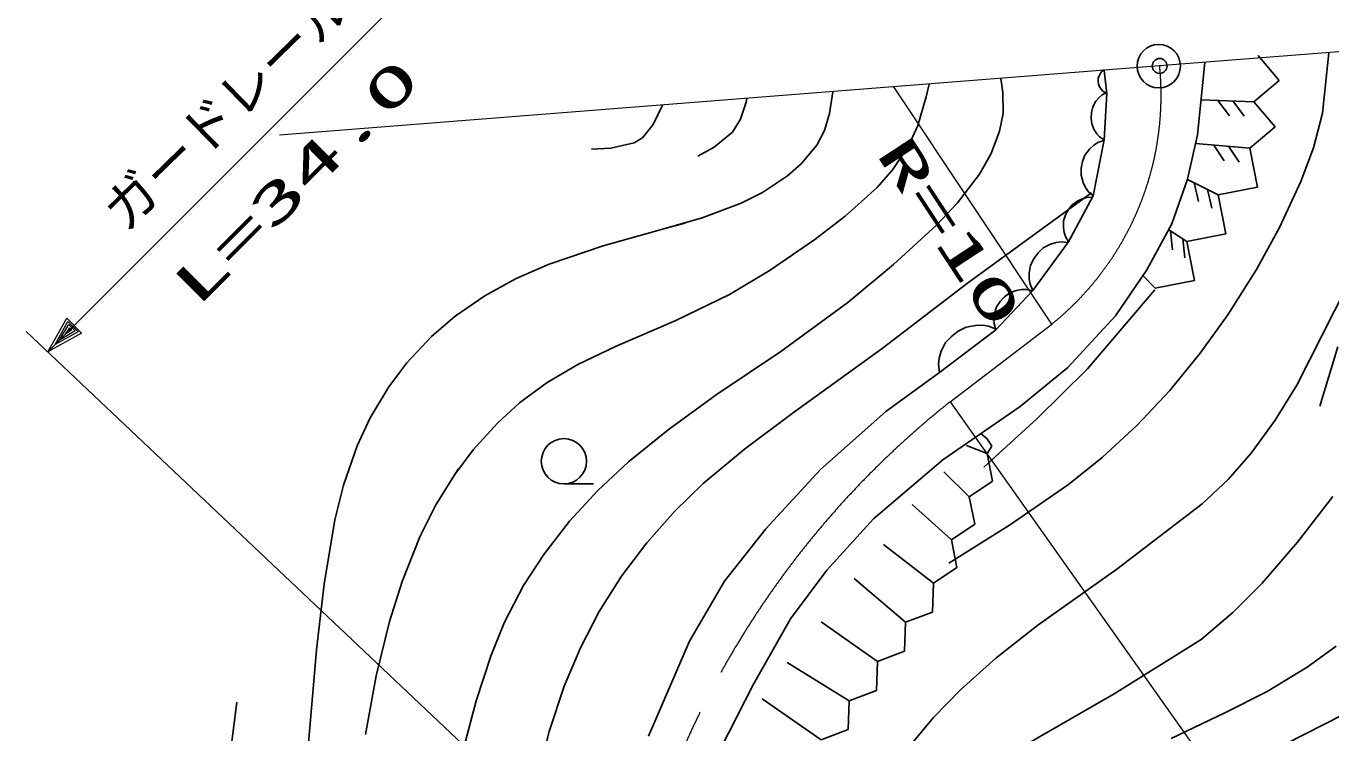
# Model space of a CAD drawing. Units: millimetres, scale not verified. Extents: x 40000 to 680000, y 20000 to 380000.
# Drawn here: x 375838 to 419668, y 294725 to 318453 of the extents above; entities that cross this region are included whole.
import ezdxf
from ezdxf.enums import TextEntityAlignment as Align

# ---------------------------------------------------------------- set-up
doc = ezdxf.new("R2010")
doc.units = ezdxf.units.MM
doc.header["$LTSCALE"] = 1000
doc.header["$PDMODE"] = 32
doc.header["$PDSIZE"] = 500
doc.linetypes.add('CHAIN', pattern=[18.5, 12, -1.5, 3.5, -1.5])
for name, color, linetype, lineweight in [('M-BGD', 7, 'Continuous', 25), ('M-BMK', 2, 'CHAIN', 13), ('M-BMK-SRVR', 3, 'Continuous', 25), ('M-STR-HTXT', 7, 'Continuous', 13)]:
    doc.layers.add(name, color=color, linetype=linetype, lineweight=lineweight)
doc.layers.add('M-OTRS', color=6, linetype='Continuous')
doc.styles.add('ＭＳ ゴシック', font='')
doc.styles.get('ＭＳ ゴシック').set_extended_font_data('MS Gothic')

msp = doc.modelspace()

# ---------------------------------------------------------------- linework, layer by layer
at = {"layer": 'M-BGD'}
for p, q in [((417220, 317472), (417929, 316625)), ((419390, 315525), (419602, 317560)), ((411970, 316930), (411929, 316877)), ((412043, 316988), (411970, 316930)), ((412145, 316195), (412046, 316966)), ((415188, 314803), (415437, 317232)), ((406074, 316081), (406178, 316505)), ((408645, 316223), (408577, 316693)), ((411854, 316706), (411850, 316609)), ((411850, 316609), (411862, 316513)), ((411889, 316807), (411854, 316706)), ((411862, 316513), (411890, 316420)), ((411929, 316877), (411889, 316807)), ((417929, 316625), (417082, 315916)), ((400022, 315902), (400052, 316023)), ((402824, 315521), (402935, 316250)), ((405788, 315121), (406074, 316081)), ((408653, 315523), (408645, 316223)), ((411880, 316053), (411776, 315932)), ((411981, 316143), (411880, 316053)), ((411890, 316420), (411950, 316331)), ((411950, 316331), (412006, 316274)), ((412147, 316229), (411981, 316143)), ((412006, 316274), (412060, 316232)), ((412047, 314632), (412145, 316195)), ((412060, 316232), (412145, 316195)), ((396906, 315145), (397218, 315801)), ((399833, 315327), (400022, 315902)), ((411668, 315746), (411624, 315556)), ((411776, 315932), (411668, 315746)), ((417082, 315916), (415308, 315976)), ((415874, 315957), (416257, 315443)), ((416374, 315940), (416757, 315426)), ((417082, 315916), (417791, 315069)), ((396543, 314707), (396906, 315145)), ((399562, 314890), (399833, 315327)), ((402658, 314950), (402824, 315521)), ((408537, 314931), (408653, 315523)), ((411624, 315556), (411612, 315365)), ((411612, 315365), (411632, 315171)), ((411632, 315171), (411716, 314974)), ((419081, 314366), (419390, 315525)), ((419081, 314366), (419390, 315525)), ((396259, 314537), (396543, 314707)), ((396259, 314537), (396543, 314707)), ((398949, 314394), (399562, 314890)), ((398949, 314394), (399562, 314890)), ((402396, 314456), (402658, 314950)), ((402396, 314456), (402658, 314950)), ((405494, 314459), (405788, 315121)), ((408250, 314176), (408537, 314931)), ((408250, 314176), (408537, 314931)), ((411716, 314974), (411803, 314840)), ((411803, 314840), (411893, 314738)), ((411893, 314738), (412047, 314632)), ((414856, 313318), (415188, 314803)), ((417791, 315069), (416944, 314359)), ((394826, 314325), (395480, 314361)), ((394826, 314325), (395480, 314361)), ((395480, 314361), (396259, 314537)), ((395480, 314361), (396259, 314537)), ((398402, 314086), (398949, 314394)), ((398402, 314086), (398949, 314394)), ((401878, 313834), (402396, 314456)), ((401878, 313834), (402396, 314456)), ((404951, 313636), (405494, 314459)), ((404951, 313636), (405494, 314459)), ((411561, 314324), (411405, 314122)), ((411702, 314452), (411561, 314324)), ((411680, 312752), (412047, 314632)), ((411836, 314542), (411702, 314452)), ((412044, 314617), (411836, 314542)), ((416944, 314359), (415123, 314511)), ((415730, 314461), (416087, 313929)), ((416228, 314419), (416585, 313888)), ((416944, 314359), (417198, 313047)), ((418658, 313236), (419081, 314366)), ((418658, 313236), (419081, 314366)), ((401415, 313429), (401878, 313834)), ((401415, 313429), (401878, 313834)), ((407858, 313478), (408250, 314176)), ((407858, 313478), (408250, 314176)), ((411325, 313906), (411281, 313682)), ((411405, 314122), (411325, 313906)), ((400579, 312870), (401415, 313429)), ((404421, 313033), (404951, 313636)), ((404421, 313033), (404951, 313636)), ((407127, 312521), (407858, 313478)), ((407127, 312521), (407858, 313478)), ((407127, 312521), (407858, 313478)), ((411281, 313682), (411275, 313451)), ((411275, 313451), (411343, 313205)), ((403356, 312074), (404421, 313033)), ((403356, 312074), (404421, 313033)), ((411343, 313205), (411426, 313034)), ((411426, 313034), (411516, 312901)), ((414328, 311814), (414856, 313318)), ((415886, 312793), (414850, 313301)), ((415078, 313190), (415216, 312565)), ((415526, 312969), (415665, 312344)), ((417198, 313047), (415886, 312793)), ((417940, 311687), (418658, 313236)), ((417940, 311687), (418658, 313236)), ((398546, 312016), (399863, 312509)), ((398546, 312016), (399863, 312509)), ((399863, 312509), (400579, 312870)), ((406432, 311786), (407127, 312521)), ((406432, 311786), (407127, 312521)), ((406432, 311786), (407127, 312521)), ((407457, 309819), (411624, 312853)), ((410850, 311214), (411680, 312752)), ((411167, 312589), (410980, 312458)), ((411321, 312660), (411167, 312589)), ((411460, 312701), (411321, 312660)), ((411658, 312710), (411460, 312701)), ((411516, 312901), (411680, 312752)), ((415886, 312793), (416140, 311481)), ((402332, 311293), (403356, 312074)), ((402332, 311293), (403356, 312074)), ((410757, 312115), (410689, 311919)), ((410853, 312294), (410757, 312115)), ((410980, 312458), (410853, 312294)), ((395225, 311078), (397337, 311668)), ((395225, 311078), (397337, 311668)), ((395225, 311078), (397337, 311668)), ((397337, 311668), (398546, 312016)), ((397337, 311668), (398546, 312016)), ((397337, 311668), (397966, 311843)), ((404980, 310448), (406432, 311786)), ((404980, 310448), (406432, 311786)), ((404980, 310448), (406432, 311786)), ((410689, 311919), (410682, 311691)), ((410682, 311691), (410707, 311523)), ((413488, 310272), (414328, 311814)), ((417171, 310282), (417940, 311687)), ((417171, 310282), (417940, 311687)), ((400835, 310263), (402332, 311293)), ((400835, 310263), (402332, 311293)), ((400835, 310263), (402332, 311293)), ((409653, 309579), (410850, 311214)), ((410602, 311214), (410434, 311188)), ((410834, 311193), (410602, 311214)), ((410707, 311523), (410749, 311385)), ((410749, 311385), (410850, 311214)), ((414828, 311226), (414227, 311613)), ((414275, 311582), (414341, 310945)), ((414696, 311312), (414761, 310675)), ((416140, 311481), (414828, 311226)), ((414828, 311226), (415082, 309914)), ((393406, 310466), (395225, 311078)), ((393406, 310466), (395225, 311078)), ((393406, 310466), (395225, 311078)), ((409830, 310837), (409689, 310643)), ((410004, 311007), (409830, 310837)), ((410243, 311130), (410004, 311007)), ((410434, 311188), (410243, 311130)), ((392300, 309980), (393406, 310466)), ((392300, 309980), (393406, 310466)), ((403442, 309174), (404980, 310448)), ((403442, 309174), (404980, 310448)), ((403442, 309174), (404980, 310448)), ((409579, 310426), (409534, 310161)), ((409689, 310643), (409579, 310426)), ((418518, 306401), (420632, 310554)), ((391243, 309397), (392300, 309980)), ((391243, 309397), (392300, 309980)), ((399470, 309446), (400835, 310263)), ((399470, 309446), (400835, 310263)), ((399470, 309446), (400835, 310263)), ((409534, 310161), (409537, 309961)), ((409537, 309961), (409563, 309794)), ((412433, 308729), (413488, 310272)), ((413769, 309660), (413354, 310076)), ((415082, 309914), (413769, 309660)), ((416207, 308762), (417171, 310282)), ((416207, 308762), (417171, 310282)), ((397666, 308566), (399470, 309446)), ((404594, 307632), (407457, 309819)), ((404594, 307632), (407457, 309819)), ((408408, 308261), (409653, 309579)), ((408882, 309496), (408707, 309364)), ((409109, 309579), (408882, 309496)), ((409286, 309610), (409109, 309579)), ((409439, 309614), (409286, 309610)), ((409644, 309569), (409439, 309614)), ((409563, 309794), (409653, 309579)), ((411494, 306952), (413754, 309605)), ((390252, 308710), (391243, 309397)), ((390252, 308710), (391243, 309397)), ((401195, 307531), (403442, 309174)), ((408437, 309025), (408367, 308794)), ((408559, 309207), (408437, 309025)), ((408707, 309364), (408559, 309207)), ((389459, 308030), (390252, 308710)), ((389459, 308030), (390252, 308710)), ((395634, 307699), (397666, 308566)), ((408367, 308794), (408347, 308615)), ((408347, 308615), (408351, 308463)), ((410831, 306991), (412433, 308729)), ((415272, 307469), (416207, 308762)), ((415272, 307469), (416207, 308762)), ((406517, 306826), (408408, 308261)), ((407152, 308212), (406923, 308038)), ((407411, 308348), (407152, 308212)), ((407727, 308407), (407411, 308348)), ((407967, 308409), (407727, 308407)), ((408169, 308381), (407967, 308409)), ((408429, 308277), (408169, 308381)), ((408351, 308463), (408408, 308261)), ((388632, 307147), (389459, 308030)), ((388632, 307147), (389459, 308030)), ((388632, 307147), (389459, 308030)), ((394375, 307094), (395634, 307699)), ((394375, 307094), (395634, 307699)), ((406723, 307826), (406580, 307537)), ((406923, 308038), (406723, 307826)), ((419299, 305690), (419899, 307690)), ((399021, 306070), (401195, 307531)), ((399021, 306070), (401195, 307531)), ((401569, 305451), (404594, 307632)), ((401569, 305451), (404594, 307632)), ((406514, 307306), (406486, 307105)), ((406580, 307537), (406514, 307306)), ((414255, 306225), (415272, 307469)), ((414255, 306225), (415272, 307469)), ((414255, 306225), (415272, 307469)), ((388023, 306341), (388632, 307147)), ((388023, 306341), (388632, 307147)), ((388023, 306341), (388632, 307147)), ((393344, 306488), (394375, 307094)), ((393344, 306488), (394375, 307094)), ((404716, 305515), (406517, 306826)), ((406486, 307105), (406517, 306826)), ((409225, 305682), (410831, 306991)), ((409788, 305267), (411494, 306952)), ((409788, 305267), (411494, 306952)), ((392414, 305803), (393344, 306488)), ((392414, 305803), (393344, 306488)), ((417797, 305222), (418518, 306401)), ((417797, 305222), (418518, 306401)), ((387397, 305305), (388023, 306341)), ((397401, 304900), (399021, 306070)), ((397401, 304900), (399021, 306070)), ((413160, 305052), (414255, 306225)), ((413160, 305052), (414255, 306225)), ((413160, 305052), (414255, 306225)), ((391669, 305127), (392414, 305803)), ((391669, 305127), (392414, 305803)), ((401569, 305451), (401672, 305526)), ((402518, 303562), (404716, 305515)), ((406630, 303890), (409225, 305682)), ((386959, 304366), (387397, 305305)), ((390856, 304231), (391669, 305127)), ((399968, 304253), (401569, 305451)), ((399968, 304253), (401569, 305451)), ((408008, 303650), (409788, 305267)), ((408008, 303650), (409788, 305267)), ((416992, 304115), (417797, 305222)), ((416992, 304115), (417797, 305222)), ((396076, 303827), (397401, 304900)), ((396076, 303827), (397401, 304900)), ((408117, 304599), (407908, 304773)), ((411986, 303966), (413160, 305052)), ((386504, 303040), (386959, 304366)), ((386504, 303040), (386959, 304366)), ((390237, 303405), (390856, 304231)), ((398585, 303098), (399968, 304253)), ((398585, 303098), (399968, 304253)), ((408116, 304103), (407430, 304370)), ((408116, 304103), (408282, 304351)), ((408282, 304351), (408117, 304599)), ((395043, 302864), (396076, 303827)), ((395043, 302864), (396076, 303827)), ((404303, 301907), (406630, 303890)), ((408301, 303179), (408116, 304103)), ((410851, 303061), (411986, 303966)), ((410851, 303061), (411986, 303966)), ((416214, 303236), (416992, 304115)), ((389606, 302384), (390237, 303405)), ((389606, 302384), (390237, 303405)), ((390237, 303405), (390367, 303589)), ((400686, 301578), (402518, 303562)), ((407519, 302653), (406667, 303493)), ((386214, 301873), (386504, 303040)), ((386214, 301873), (386504, 303040)), ((393903, 303083), (394903, 303083)), ((394087, 301828), (395043, 302864)), ((394087, 301828), (395043, 302864)), ((397622, 302163), (398585, 303098)), ((397622, 302163), (398585, 303098)), ((407519, 302653), (408301, 303179)), ((408874, 301700), (410851, 303061)), ((408874, 301700), (410851, 303061)), ((415348, 302420), (416214, 303236)), ((407703, 301729), (407519, 302653)), ((418548, 301130), (419733, 302662)), ((389066, 301309), (389606, 302384)), ((389066, 301309), (389606, 302384)), ((396690, 301110), (397622, 302163)), ((396690, 301110), (397622, 302163)), ((406921, 301204), (405598, 302387)), ((412475, 300226), (415348, 302420)), ((412475, 300226), (415348, 302420)), ((385846, 299718), (386214, 301873)), ((385846, 299718), (386214, 301873)), ((393224, 300719), (394087, 301828)), ((393224, 300719), (394087, 301828)), ((399300, 299816), (400686, 301578)), ((402738, 300190), (404303, 301907)), ((406828, 300427), (408874, 301700)), ((406828, 300427), (408874, 301700)), ((406921, 301204), (407703, 301729)), ((388471, 299812), (389066, 301309)), ((388471, 299812), (389066, 301309)), ((395843, 299986), (396690, 301110)), ((407105, 300280), (406921, 301204)), ((417360, 299756), (418548, 301130)), ((392548, 299672), (393224, 300719)), ((392548, 299672), (393224, 300719)), ((406323, 299754), (404644, 301052)), ((406323, 299754), (407105, 300280)), ((388046, 298464), (388471, 299812)), ((388046, 298464), (388471, 299812)), ((395091, 298798), (395843, 299986)), ((398123, 297805), (399300, 299816)), ((401517, 298550), (402738, 300190)), ((405378, 298438), (403652, 299907)), ((409827, 298342), (412475, 300226)), ((409827, 298342), (412475, 300226)), ((385588, 297514), (385846, 299718)), ((385588, 297514), (385846, 299718)), ((391911, 298437), (392548, 299672)), ((391911, 298437), (392548, 299672)), ((391911, 298437), (392548, 299672)), ((392548, 299672), (392572, 299713)), ((406289, 298781), (406323, 299754)), ((416370, 298762), (417360, 299756)), ((416370, 298762), (417360, 299756)), ((394459, 297585), (395091, 298798)), ((400258, 296338), (401517, 298550)), ((405378, 298438), (406289, 298781)), ((415308, 297857), (416370, 298762)), ((415308, 297857), (416370, 298762)), ((387601, 296646), (388046, 298464)), ((391455, 297331), (391911, 298437)), ((391455, 297331), (391911, 298437)), ((391455, 297331), (391911, 298437)), ((404434, 297122), (402546, 298458)), ((405344, 297465), (405378, 298438)), ((408412, 297232), (409827, 298342)), ((396740, 294610), (398123, 297805)), ((412383, 296032), (415308, 297857)), ((418874, 296928), (419848, 297637)), ((418874, 296928), (419848, 297637)), ((385238, 293337), (385588, 297514)), ((390952, 295805), (391455, 297331)), ((393912, 296292), (394459, 297585)), ((404434, 297122), (405344, 297465)), ((407220, 296171), (408412, 297232)), ((403489, 295806), (401401, 297085)), ((404400, 296150), (404434, 297122)), ((417526, 296117), (418874, 296928)), ((417526, 296117), (418874, 296928)), ((387234, 294671), (387601, 296646)), ((393404, 294768), (393912, 296292)), ((393404, 294768), (393912, 296292)), ((399151, 294163), (400258, 296338)), ((402545, 294490), (400561, 295864)), ((403489, 295806), (404400, 296150)), ((406313, 295238), (407220, 296171)), ((409431, 294330), (412383, 296032)), ((415498, 293015), (421833, 296230)), ((416104, 295398), (417526, 296117)), ((416104, 295398), (417526, 296117)), ((382100, 289506), (382922, 295753)), ((390541, 294239), (390952, 295805)), ((403456, 294834), (403489, 295806)), ((405416, 294160), (406313, 295238)), ((414302, 294534), (416104, 295398)), ((393055, 293407), (393404, 294768)), ((393055, 293407), (393404, 294768)), ((402545, 294490), (403456, 294834))]:
    msp.add_line(p, q, dxfattribs=at)
msp.add_circle((393903, 303843), 760, dxfattribs=at)
at = {"layer": 'M-BMK'}
msp.add_line((406883, 305844), (410294, 308448), dxfattribs=at)
for centre, radius, start, end in [((404094, 316129), 9870, 308.9111, 5.7391), ((425821, 281976), 30469, 128.4307, 192.1626)]:
    msp.add_arc(centre, radius, start, end, dxfattribs=at)
at = {"layer": 'M-BMK-SRVR'}
msp.add_circle((413883, 317110), 728, dxfattribs=at)
at = {"layer": 'M-OTRS'}
msp.add_point((413915, 317116), dxfattribs=at)
at = {"layer": 'M-STR-HTXT'}
for p, q in [((376565, 307514), (389014, 319957)), ((443482, 319439), (413915, 317116)), ((413915, 317116), (384348, 314792)), ((410294, 308448), (404990, 316411)), ((376565, 307514), (377201, 308645)), ((377201, 308645), (377696, 308150)), ((395286, 289821), (375838, 308201)), ((377696, 308150), (376565, 307514)), ((376812, 307761), (377237, 308539)), ((377590, 308185), (376812, 307761)), ((376954, 307903), (377272, 308433)), ((377484, 308221), (376954, 307903)), ((377166, 308115), (377307, 308327)), ((377378, 308256), (377166, 308115)), ((377237, 308539), (377590, 308185)), ((377272, 308433), (377484, 308221)), ((377307, 308327), (377378, 308256)), ((406883, 305844), (426253, 278481))]:
    msp.add_line(p, q, dxfattribs=at)

# ---------------------------------------------------------------- texts
at = {"layer": 'M-STR-HTXT', "style": 'ＭＳ ゴシック'}
msp.add_text('ガードレール', height=1320, rotation=44.288, dxfattribs=at).set_placement((379462, 311217), align=Align.BOTTOM_LEFT)
at = {"layer": 'M-STR-HTXT', "style": 'ＭＳ ゴシック', "width": 2}
for s, rotation, p in [('L=34.0', 44.988, (381845, 308684)), ('R=10', 303.288, (404023, 313975))]:
    msp.add_text(s, height=1320, rotation=rotation, dxfattribs=at).set_placement(p, align=Align.BOTTOM_LEFT)

doc.saveas('drawing.dxf')
